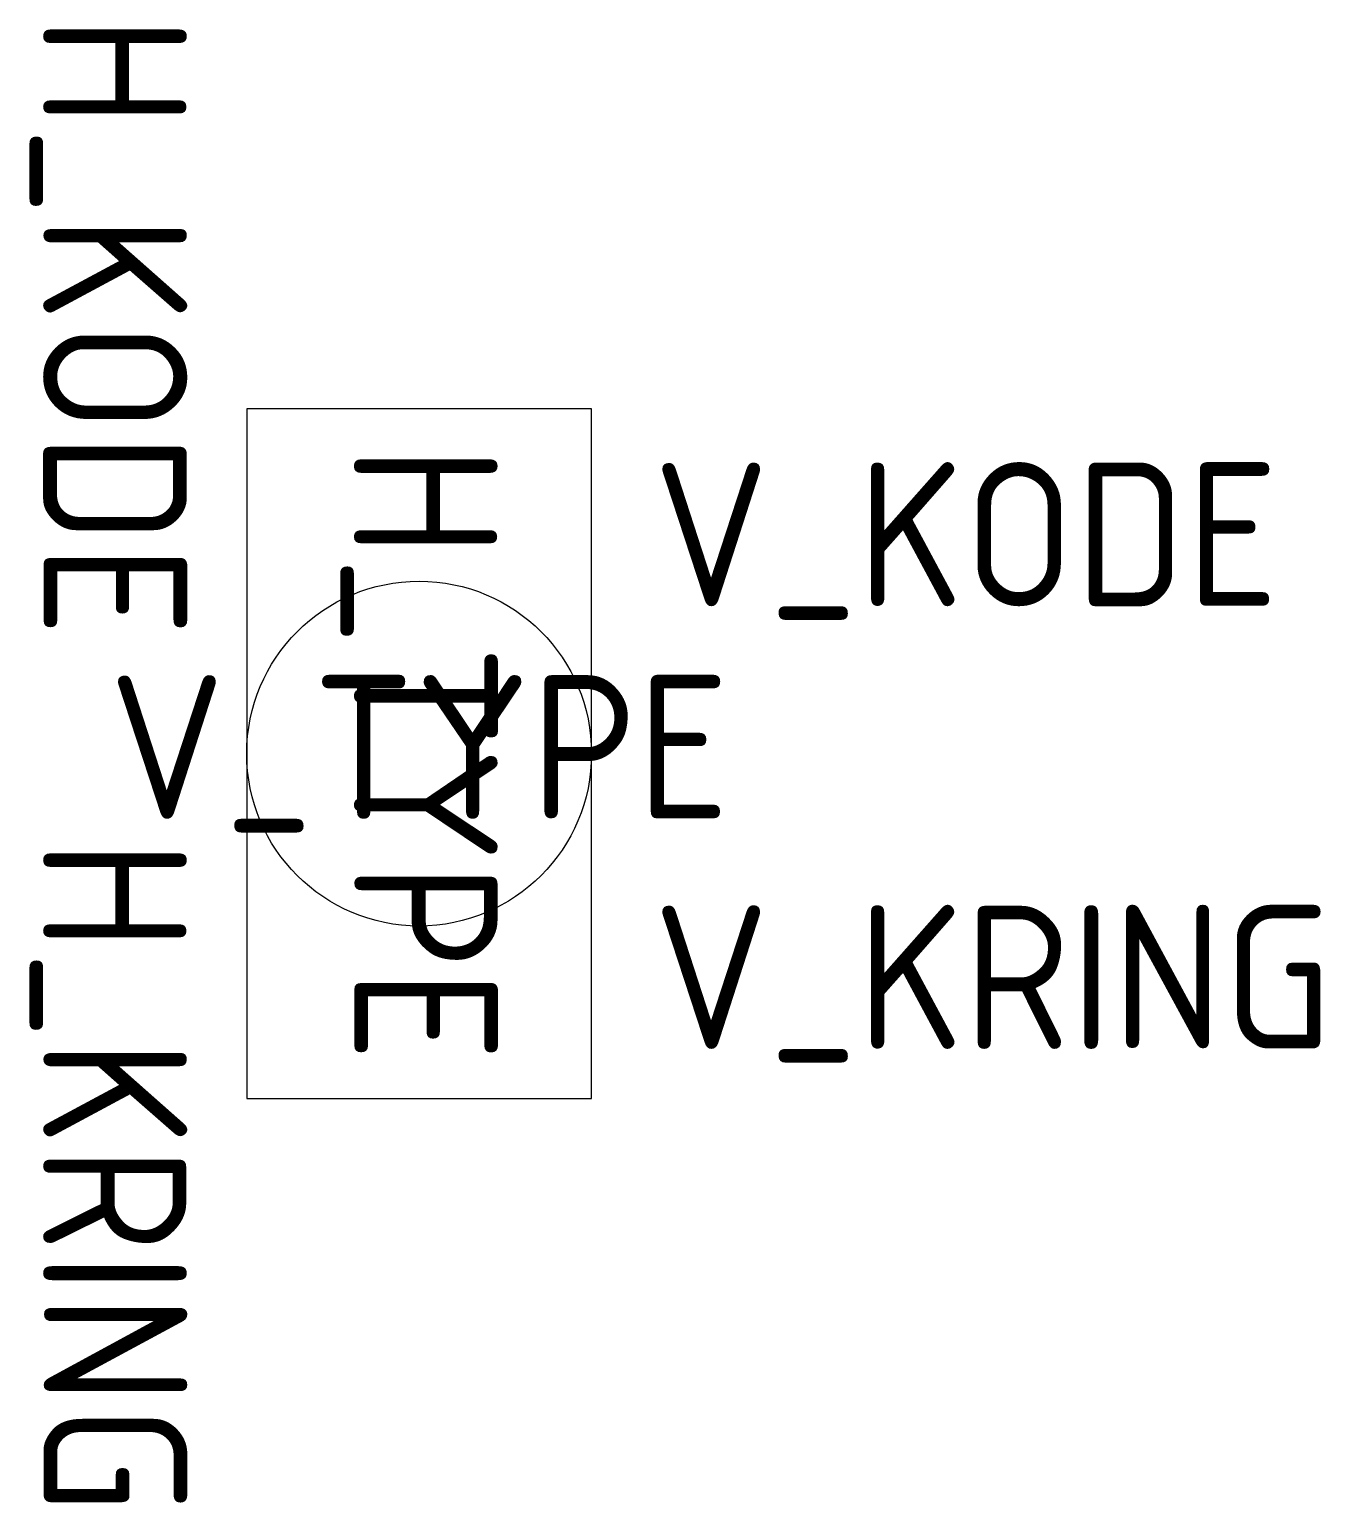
# Model space of a CAD drawing. Extents: x -6.8 to 15.7, y -13 to 12.6.
import ezdxf
from ezdxf.enums import TextEntityAlignment as Align

# ---------------------------------------------------------------- set-up
doc = ezdxf.new("R2010")
doc.units = 0
doc.layers.get('0').update_dxf_attribs({"linetype": 'CONTINUOUS'})
doc.styles.get("Standard").update_dxf_attribs({"font": 'iso8.shx'})

msp = doc.modelspace()

# ---------------------------------------------------------------- linework, layer by layer
msp.add_lwpolyline([(-3, -6), (3, -6), (3, 6), (-3, 6)], close=True)
msp.add_circle((0, 0), 3)

# ---------------------------------------------------------------- texts
msp.add_attdef('H_KODE', text='XXX', height=2.5, rotation=270).set_placement((-6.542, 2.035), align=Align.RIGHT)
msp.add_attdef('H_TYPE', text='XXX', height=2.5, rotation=270).set_placement((0, 0), align=Align.MIDDLE)
for tag, p in [('V_KODE', (4.071, 2.564)), ('V_KRING', (4.071, -5.138))]:
    msp.add_attdef(tag, p, 'XXX', height=2.5)
msp.add_attdef('V_TYPE', text='XXX', height=2.5).set_placement((0, 0), align=Align.MIDDLE)
msp.add_attdef('H_KRING', (-6.542, -1.495), 'XXX', height=2.5, rotation=270)

doc.saveas('drawing.dxf')
